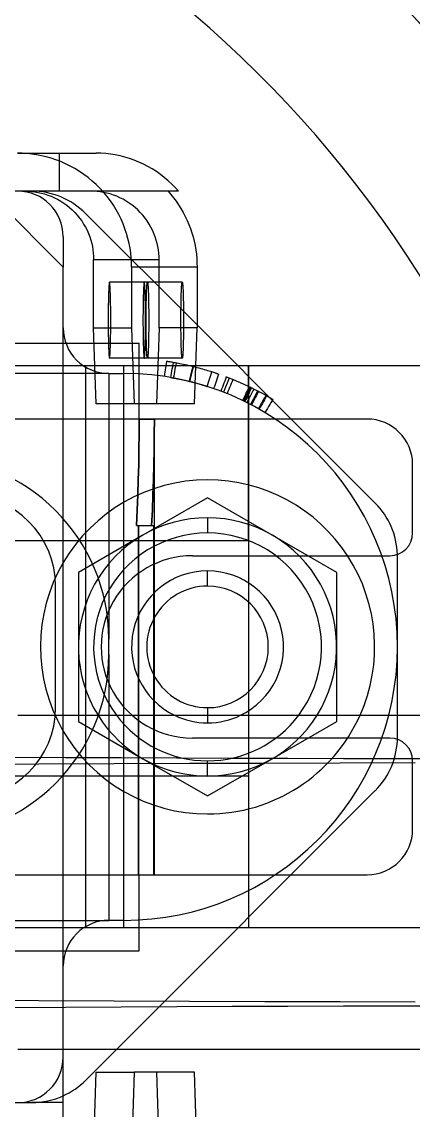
# Model space of a CAD drawing. Extents: x -100 to 100, y -116 to 85.
# Drawn here: x 37.3 to 63, y -30.5 to 41.2 of the extents above; entities that cross this region are included whole.
import ezdxf

# ---------------------------------------------------------------- set-up
doc = ezdxf.new("R2010")
doc.units = 0
doc.layers.add('HIDDEN', color=7, linetype='CONTINUOUS')
doc.layers.add('THICK', color=7, linetype='CONTINUOUS')

msp = doc.modelspace()

# ---------------------------------------------------------------- linework, layer by layer
at = {"layer": 'HIDDEN'}
for p, q in [((39.75, 30), (39.75, 32.5)), ((41.807, 30), (37.497, 30)), ((37.929, 30), (37.929, 30)), ((46.899, 30), (41.807, 30)), ((42.015, 29.995), (41.807, 30)), ((42.225, 29.981), (42.015, 29.995)), ((42.439, 29.956), (42.225, 29.981)), ((42.654, 29.92), (42.439, 29.956)), ((42.87, 29.873), (42.654, 29.92)), ((43.087, 29.814), (42.87, 29.873)), ((43.303, 29.744), (43.087, 29.814)), ((43.518, 29.662), (43.303, 29.744)), ((43.731, 29.569), (43.518, 29.662)), ((43.94, 29.463), (43.731, 29.569)), ((44.146, 29.346), (43.94, 29.463)), ((44.346, 29.217), (44.146, 29.346)), ((44.539, 29.077), (44.346, 29.217)), ((44.726, 28.926), (44.539, 29.077)), ((44.905, 28.766), (44.726, 28.926)), ((45.075, 28.596), (44.905, 28.766)), ((41.464, 28.536), (41.464, 28.536)), ((48.81, 21.19), (41.464, 28.536)), ((45.236, 28.417), (45.075, 28.596)), ((45.386, 28.23), (45.236, 28.417)), ((45.526, 28.037), (45.386, 28.23)), ((45.655, 27.837), (45.526, 28.037)), ((45.773, 27.632), (45.655, 27.837)), ((45.878, 27.423), (45.773, 27.632)), ((45.972, 27.21), (45.878, 27.423)), ((40, 27), (40, 27)), ((40, 27), (40, 25)), ((46.054, 26.995), (45.972, 27.21)), ((46.124, 26.779), (46.054, 26.995)), ((46.183, 26.562), (46.124, 26.779)), ((46.23, 26.346), (46.183, 26.562)), ((46.266, 26.131), (46.23, 26.346)), ((46.291, 25.918), (46.266, 26.131)), ((46.305, 25.707), (46.291, 25.918)), ((42, 25.5), (46.31, 25.5)), ((46.31, 25.5), (46.305, 25.707)), ((46.31, 21), (46.31, 25.5)), ((40, 25), (40, 25)), ((43.001, 23.648), (42.997, 23.568)), ((43.005, 23.719), (43.001, 23.648)), ((43.009, 23.78), (43.005, 23.719)), ((43.014, 23.833), (43.009, 23.78)), ((43.018, 23.877), (43.014, 23.833)), ((43.022, 23.913), (43.018, 23.877)), ((43.026, 23.942), (43.022, 23.913)), ((43.03, 23.964), (43.026, 23.942)), ((43.033, 23.981), (43.03, 23.964)), ((43.037, 23.992), (43.033, 23.981)), ((43.04, 23.998), (43.037, 23.992)), ((43.044, 24), (43.04, 23.998)), ((45.544, 24), (43.044, 24)), ((43.047, 23.998), (43.044, 24)), ((43.051, 23.992), (43.047, 23.998)), ((43.054, 23.981), (43.051, 23.992)), ((43.058, 23.964), (43.054, 23.981)), ((43.062, 23.942), (43.058, 23.964)), ((43.066, 23.913), (43.062, 23.942)), ((43.07, 23.877), (43.066, 23.913)), ((43.074, 23.833), (43.07, 23.877)), ((43.078, 23.78), (43.074, 23.833)), ((43.083, 23.719), (43.078, 23.78)), ((43.087, 23.648), (43.083, 23.719)), ((43.091, 23.568), (43.087, 23.648)), ((45.29, 23.648), (45.286, 23.568)), ((45.295, 23.719), (45.29, 23.648)), ((45.299, 23.78), (45.295, 23.719)), ((45.303, 23.833), (45.299, 23.78)), ((45.307, 23.877), (45.303, 23.833)), ((45.311, 23.913), (45.307, 23.877)), ((45.315, 23.942), (45.311, 23.913)), ((45.319, 23.964), (45.315, 23.942)), ((45.323, 23.981), (45.319, 23.964)), ((45.327, 23.992), (45.323, 23.981)), ((45.33, 23.998), (45.327, 23.992)), ((45.334, 24), (45.33, 23.998)), ((47.834, 24), (45.334, 24)), ((45.337, 23.998), (45.334, 24)), ((45.34, 23.992), (45.337, 23.998)), ((45.344, 23.981), (45.34, 23.992)), ((45.348, 23.964), (45.344, 23.981)), ((45.352, 23.942), (45.348, 23.964)), ((45.356, 23.913), (45.352, 23.942)), ((45.36, 23.877), (45.356, 23.913)), ((45.364, 23.833), (45.36, 23.877)), ((45.368, 23.78), (45.364, 23.833)), ((45.372, 23.719), (45.368, 23.78)), ((45.377, 23.648), (45.372, 23.719)), ((45.381, 23.568), (45.377, 23.648)), ((42.976, 23), (42.973, 22.854)), ((42.98, 23.136), (42.976, 23)), ((42.984, 23.26), (42.98, 23.136)), ((42.988, 23.374), (42.984, 23.26)), ((42.992, 23.476), (42.988, 23.374)), ((42.997, 23.568), (42.992, 23.476)), ((43.095, 23.476), (43.091, 23.568)), ((43.1, 23.374), (43.095, 23.476)), ((43.104, 23.26), (43.1, 23.374)), ((43.107, 23.136), (43.104, 23.26)), ((43.111, 23), (43.107, 23.136)), ((43.115, 22.854), (43.111, 23)), ((45.266, 23), (45.263, 22.854)), ((45.27, 23.136), (45.266, 23)), ((45.274, 23.26), (45.27, 23.136)), ((45.278, 23.374), (45.274, 23.26)), ((45.282, 23.476), (45.278, 23.374)), ((45.286, 23.568), (45.282, 23.476)), ((45.385, 23.476), (45.381, 23.568)), ((45.389, 23.374), (45.385, 23.476)), ((45.393, 23.26), (45.389, 23.374)), ((45.397, 23.136), (45.393, 23.26)), ((45.401, 23), (45.397, 23.136)), ((45.404, 22.854), (45.401, 23)), ((42.965, 22.356), (42.963, 22.174)), ((42.967, 22.53), (42.965, 22.356)), ((42.97, 22.697), (42.967, 22.53)), ((42.973, 22.854), (42.97, 22.697)), ((43.118, 22.697), (43.115, 22.854)), ((43.121, 22.53), (43.118, 22.697)), ((43.123, 22.356), (43.121, 22.53)), ((43.125, 22.174), (43.123, 22.356)), ((45.254, 22.356), (45.252, 22.174)), ((45.257, 22.53), (45.254, 22.356)), ((45.26, 22.697), (45.257, 22.53)), ((45.263, 22.854), (45.26, 22.697)), ((45.407, 22.697), (45.404, 22.854)), ((45.41, 22.53), (45.407, 22.697)), ((45.413, 22.356), (45.41, 22.53)), ((45.415, 22.174), (45.413, 22.356)), ((42.961, 21.986), (42.96, 21.793)), ((42.96, 21.793), (42.96, 21.598)), ((42.96, 21.598), (42.96, 21.402)), ((42.963, 22.174), (42.961, 21.986)), ((43.126, 21.986), (43.125, 22.174)), ((43.127, 21.793), (43.126, 21.986)), ((43.128, 21.598), (43.127, 21.793)), ((43.128, 21.402), (43.128, 21.598)), ((45.25, 21.793), (45.249, 21.598)), ((45.249, 21.598), (45.249, 21.402)), ((45.251, 21.986), (45.25, 21.793)), ((45.252, 22.174), (45.251, 21.986)), ((45.416, 21.986), (45.415, 22.174)), ((45.417, 21.793), (45.416, 21.986)), ((45.418, 21.598), (45.417, 21.793)), ((45.418, 21.402), (45.418, 21.598)), ((40, 21), (40, 21)), ((42.96, 21.402), (42.96, 21.207)), ((42.96, 21.207), (42.961, 21.014)), ((42.961, 21.014), (42.963, 20.826)), ((42.963, 20.826), (42.965, 20.644)), ((43.123, 20.644), (43.125, 20.826)), ((43.125, 20.826), (43.126, 21.014)), ((43.126, 21.014), (43.127, 21.207)), ((43.127, 21.207), (43.128, 21.402)), ((45.249, 21.402), (45.25, 21.207)), ((45.25, 21.207), (45.251, 21.014)), ((45.251, 21.014), (45.252, 20.826)), ((45.252, 20.826), (45.254, 20.644)), ((45.413, 20.644), (45.415, 20.826)), ((45.415, 20.826), (45.416, 21.014)), ((45.416, 21.014), (45.417, 21.207)), ((45.417, 21.207), (45.418, 21.402)), ((46.31, 21), (46.142, 16)), ((48.81, 21), (46.31, 21)), ((42.965, 20.644), (42.967, 20.47)), ((42.967, 20.47), (42.97, 20.303)), ((42.97, 20.303), (42.973, 20.146)), ((42.973, 20.146), (42.976, 20)), ((43.111, 20), (43.115, 20.146)), ((43.115, 20.146), (43.118, 20.303)), ((43.118, 20.303), (43.121, 20.47)), ((43.121, 20.47), (43.123, 20.644)), ((45.254, 20.644), (45.257, 20.47)), ((45.257, 20.47), (45.26, 20.303)), ((45.26, 20.303), (45.263, 20.146)), ((45.263, 20.146), (45.266, 20)), ((45.401, 20), (45.404, 20.146)), ((45.404, 20.146), (45.407, 20.303)), ((45.407, 20.303), (45.41, 20.47)), ((45.41, 20.47), (45.413, 20.644)), ((-45, 20), (45, 20)), ((42.976, 20), (42.98, 19.864)), ((42.98, 19.864), (42.984, 19.74)), ((42.984, 19.74), (42.988, 19.626)), ((42.988, 19.626), (42.992, 19.524)), ((42.992, 19.524), (42.997, 19.432)), ((42.997, 19.432), (43.001, 19.352)), ((43.001, 19.352), (43.005, 19.281)), ((43.083, 19.281), (43.087, 19.352)), ((43.087, 19.352), (43.091, 19.432)), ((43.091, 19.432), (43.095, 19.524)), ((43.095, 19.524), (43.1, 19.626)), ((43.1, 19.626), (43.104, 19.74)), ((43.104, 19.74), (43.107, 19.864)), ((43.107, 19.864), (43.111, 20)), ((45, 15), (45, 20)), ((45.266, 20), (45.27, 19.864)), ((45.27, 19.864), (45.274, 19.74)), ((45.274, 19.74), (45.278, 19.626)), ((45.278, 19.626), (45.282, 19.524)), ((45.282, 19.524), (45.286, 19.432)), ((45.286, 19.432), (45.29, 19.352)), ((45.29, 19.352), (45.295, 19.281)), ((45.372, 19.281), (45.377, 19.352)), ((45.377, 19.352), (45.381, 19.432)), ((45.381, 19.432), (45.385, 19.524)), ((45.385, 19.524), (45.389, 19.626)), ((45.389, 19.626), (45.393, 19.74)), ((45.393, 19.74), (45.397, 19.864)), ((45.397, 19.864), (45.401, 20)), ((43.005, 19.281), (43.009, 19.22)), ((43.009, 19.22), (43.014, 19.167)), ((43.014, 19.167), (43.018, 19.123)), ((43.018, 19.123), (43.022, 19.087)), ((43.022, 19.087), (43.026, 19.058)), ((43.026, 19.058), (43.03, 19.036)), ((43.03, 19.036), (43.033, 19.019)), ((43.033, 19.019), (43.037, 19.008)), ((43.037, 19.008), (43.04, 19.002)), ((43.04, 19.002), (43.044, 19)), ((43.044, 19), (43.047, 19.002)), ((45.544, 19), (43.044, 19)), ((43.047, 19.002), (43.051, 19.008)), ((43.051, 19.008), (43.054, 19.019)), ((43.054, 19.019), (43.058, 19.036)), ((43.058, 19.036), (43.062, 19.058)), ((43.062, 19.058), (43.066, 19.087)), ((43.066, 19.087), (43.07, 19.123)), ((43.07, 19.123), (43.074, 19.167)), ((43.074, 19.167), (43.078, 19.22)), ((43.078, 19.22), (43.083, 19.281)), ((45.295, 19.281), (45.299, 19.22)), ((45.299, 19.22), (45.303, 19.167)), ((45.303, 19.167), (45.307, 19.123)), ((45.307, 19.123), (45.311, 19.087)), ((45.311, 19.087), (45.315, 19.058)), ((45.315, 19.058), (45.319, 19.036)), ((45.319, 19.036), (45.323, 19.019)), ((45.323, 19.019), (45.327, 19.008)), ((45.327, 19.008), (45.33, 19.002)), ((45.33, 19.002), (45.334, 19)), ((45.334, 19), (45.337, 19.002)), ((47.834, 19), (45.334, 19)), ((45.337, 19.002), (45.34, 19.008)), ((45.34, 19.008), (45.344, 19.019)), ((45.344, 19.019), (45.348, 19.036)), ((45.348, 19.036), (45.352, 19.058)), ((45.352, 19.058), (45.356, 19.087)), ((45.356, 19.087), (45.36, 19.123)), ((45.36, 19.123), (45.364, 19.167)), ((45.364, 19.167), (45.368, 19.22)), ((45.368, 19.22), (45.372, 19.281)), ((46.771, 18.652), (46.75, 18.511)), ((46.792, 18.794), (46.771, 18.652)), ((46.795, 18.793), (46.792, 18.794)), ((46.798, 18.793), (46.795, 18.793)), ((46.803, 18.792), (46.798, 18.793)), ((46.813, 18.791), (46.803, 18.792)), ((46.825, 18.789), (46.813, 18.791)), ((46.842, 18.786), (46.825, 18.789)), ((46.862, 18.783), (46.842, 18.786)), ((46.888, 18.779), (46.862, 18.783)), ((46.918, 18.775), (46.888, 18.779)), ((46.952, 18.769), (46.918, 18.775)), ((46.995, 18.763), (46.952, 18.769)), ((47.041, 18.755), (46.995, 18.763)), ((47.096, 18.746), (47.041, 18.755)), ((47.16, 18.735), (47.096, 18.746)), ((47.232, 18.723), (47.16, 18.735)), ((47.23, 18.578), (47.254, 18.719)), ((47.31, 18.709), (47.232, 18.723)), ((47.394, 18.694), (47.31, 18.709)), ((47.484, 18.678), (47.394, 18.694)), ((47.423, 18.544), (47.449, 18.684)), ((47.581, 18.66), (47.484, 18.678)), ((47.683, 18.64), (47.581, 18.66)), ((47.794, 18.617), (47.683, 18.64)), ((43, 18), (13, 18)), ((44, 18.5), (17.417, 18.5)), ((41.493, -18.5), (41.493, 18.5)), ((41.493, -18.5), (41.493, 18.5)), ((43, 18), (43, 0.5)), ((43, 18), (44, 18)), ((43, 18), (43, 18)), ((44, -18.5), (44, 18.5)), ((51.5, 18.5), (44, 18.5)), ((44, -18.5), (44, 18.5)), ((44, 18), (44, 18)), ((46.666, 17.946), (46.645, 17.805)), ((46.687, 18.087), (46.666, 17.946)), ((46.708, 18.228), (46.687, 18.087)), ((46.729, 18.37), (46.708, 18.228)), ((46.75, 18.511), (46.729, 18.37)), ((47.107, 17.875), (47.132, 18.016)), ((47.132, 18.016), (47.156, 18.156)), ((47.156, 18.156), (47.181, 18.297)), ((47.181, 18.297), (47.205, 18.438)), ((47.205, 18.438), (47.23, 18.578)), ((47.293, 17.842), (47.319, 17.982)), ((47.319, 17.982), (47.345, 18.122)), ((47.345, 18.122), (47.371, 18.263)), ((47.371, 18.263), (47.397, 18.403)), ((47.397, 18.403), (47.423, 18.544)), ((47.912, 18.593), (47.794, 18.617)), ((48.035, 18.567), (47.912, 18.593)), ((48.164, 18.538), (48.035, 18.567)), ((48.293, 18.509), (48.164, 18.538)), ((48.425, 18.478), (48.293, 18.509)), ((48.405, 17.894), (48.439, 18.033)), ((48.405, 17.894), (48.439, 18.033)), ((48.454, 18.029), (48.42, 17.891)), ((48.454, 18.029), (48.42, 17.891)), ((48.557, 18.445), (48.425, 18.478)), ((48.439, 18.033), (48.473, 18.172)), ((48.439, 18.033), (48.473, 18.172)), ((48.488, 18.168), (48.454, 18.029)), ((48.488, 18.168), (48.454, 18.029)), ((48.473, 18.172), (48.508, 18.31)), ((48.473, 18.172), (48.508, 18.31)), ((48.523, 18.307), (48.488, 18.168)), ((48.523, 18.307), (48.488, 18.168)), ((48.508, 18.31), (48.542, 18.449)), ((48.508, 18.31), (48.542, 18.449)), ((48.557, 18.445), (48.523, 18.307)), ((48.557, 18.445), (48.523, 18.307)), ((48.687, 18.413), (48.557, 18.445)), ((48.818, 18.379), (48.687, 18.413)), ((48.946, 18.345), (48.818, 18.379)), ((49.073, 18.31), (48.946, 18.345)), ((49.191, 18.277), (49.073, 18.31)), ((49.304, 18.245), (49.191, 18.277)), ((49.413, 18.213), (49.304, 18.245)), ((49.516, 18.182), (49.413, 18.213)), ((49.609, 18.153), (49.516, 18.182)), ((49.697, 18.126), (49.609, 18.153)), ((49.775, 18.101), (49.697, 18.126)), ((49.697, 17.826), (49.74, 17.962)), ((49.74, 17.962), (49.784, 18.098)), ((49.848, 18.078), (49.775, 18.101)), ((49.913, 18.057), (49.848, 18.078)), ((49.967, 18.039), (49.913, 18.057)), ((50.017, 18.022), (49.967, 18.039)), ((50.059, 18.008), (50.017, 18.022)), ((50.096, 17.995), (50.059, 18.008)), ((50.127, 17.985), (50.096, 17.995)), ((50.151, 17.977), (50.127, 17.985)), ((50.171, 17.97), (50.151, 17.977)), ((50.187, 17.964), (50.171, 17.97)), ((50.228, 17.95), (50.181, 17.815)), ((50.201, 17.96), (50.187, 17.964)), ((50.211, 17.956), (50.201, 17.96)), ((50.219, 17.953), (50.211, 17.956)), ((50.224, 17.952), (50.219, 17.953)), ((50.226, 17.951), (50.224, 17.952)), ((50.228, 17.95), (50.226, 17.951)), ((52.194, 18.5), (52.194, -18.5)), ((52.194, 7), (52.194, 18.5)), ((47.083, 17.734), (47.107, 17.875)), ((47.083, 17.734), (47.085, 17.734)), ((47.085, 17.734), (47.089, 17.733)), ((47.089, 17.733), (47.093, 17.732)), ((47.093, 17.732), (47.102, 17.731)), ((47.102, 17.731), (47.116, 17.728)), ((47.116, 17.728), (47.13, 17.726)), ((47.13, 17.726), (47.149, 17.722)), ((47.149, 17.722), (47.174, 17.718)), ((47.174, 17.718), (47.203, 17.713)), ((47.203, 17.713), (47.239, 17.706)), ((47.239, 17.706), (47.278, 17.699)), ((47.267, 17.701), (47.293, 17.842)), ((47.278, 17.699), (47.324, 17.69)), ((47.324, 17.69), (47.379, 17.68)), ((47.379, 17.68), (47.437, 17.669)), ((47.437, 17.669), (47.503, 17.656)), ((47.503, 17.656), (47.582, 17.64)), ((47.582, 17.64), (47.668, 17.622)), ((47.668, 17.622), (47.76, 17.603)), ((47.76, 17.603), (47.863, 17.581)), ((47.863, 17.581), (47.966, 17.558)), ((47.966, 17.558), (48.076, 17.532)), ((48.076, 17.532), (48.177, 17.509)), ((48.177, 17.509), (48.303, 17.478)), ((48.303, 17.478), (48.337, 17.617)), ((48.303, 17.478), (48.337, 17.617)), ((48.303, 17.478), (48.413, 17.451)), ((48.351, 17.613), (48.317, 17.475)), ((48.351, 17.613), (48.317, 17.475)), ((48.337, 17.617), (48.371, 17.756)), ((48.337, 17.617), (48.371, 17.756)), ((48.386, 17.752), (48.351, 17.613)), ((48.386, 17.752), (48.351, 17.613)), ((48.371, 17.756), (48.405, 17.894)), ((48.371, 17.756), (48.405, 17.894)), ((48.42, 17.891), (48.386, 17.752)), ((48.42, 17.891), (48.386, 17.752)), ((48.413, 17.451), (48.496, 17.429)), ((48.496, 17.429), (48.591, 17.405)), ((48.591, 17.405), (48.679, 17.381)), ((48.679, 17.381), (48.764, 17.358)), ((48.764, 17.358), (48.849, 17.335)), ((48.849, 17.335), (48.93, 17.312)), ((48.93, 17.312), (49.002, 17.291)), ((49.002, 17.291), (49.069, 17.271)), ((49.069, 17.271), (49.132, 17.253)), ((49.132, 17.253), (49.185, 17.237)), ((49.185, 17.237), (49.234, 17.222)), ((49.234, 17.222), (49.278, 17.209)), ((49.278, 17.209), (49.317, 17.197)), ((49.317, 17.197), (49.349, 17.187)), ((49.479, 17.146), (49.523, 17.282)), ((49.523, 17.282), (49.566, 17.418)), ((49.566, 17.418), (49.61, 17.554)), ((49.61, 17.554), (49.653, 17.69)), ((49.653, 17.69), (49.697, 17.826)), ((49.993, 17.276), (49.947, 17.141)), ((50.04, 17.411), (49.993, 17.276)), ((50.087, 17.546), (50.04, 17.411)), ((50.134, 17.68), (50.087, 17.546)), ((50.181, 17.815), (50.134, 17.68)), ((50.528, 17.234), (50.477, 17.1)), ((50.578, 17.367), (50.528, 17.234)), ((50.917, 17.696), (50.553, 16.765)), ((50.629, 17.501), (50.578, 17.367)), ((50.68, 17.634), (50.629, 17.501)), ((50.73, 17.768), (50.68, 17.634)), ((50.734, 17.767), (50.73, 17.768)), ((50.74, 17.764), (50.734, 17.767)), ((50.754, 17.759), (50.74, 17.764)), ((50.774, 17.751), (50.754, 17.759)), ((50.8, 17.741), (50.774, 17.751)), ((50.831, 17.729), (50.8, 17.741)), ((50.871, 17.714), (50.831, 17.729)), ((50.917, 17.696), (50.871, 17.714)), ((50.917, 17.696), (50.917, 17.696)), ((51.004, 17.2), (50.95, 17.068)), ((51.058, 17.332), (51.004, 17.2)), ((51.112, 17.465), (51.058, 17.332)), ((51.166, 17.597), (51.112, 17.465)), ((49.349, 17.187), (49.375, 17.179)), ((49.375, 17.179), (49.399, 17.171)), ((49.399, 17.171), (49.418, 17.165)), ((49.418, 17.165), (49.432, 17.161)), ((49.432, 17.161), (49.444, 17.157)), ((49.444, 17.157), (49.454, 17.154)), ((49.454, 17.154), (49.462, 17.151)), ((49.462, 17.151), (49.469, 17.149)), ((49.469, 17.149), (49.474, 17.147)), ((49.474, 17.147), (49.477, 17.146)), ((49.477, 17.146), (49.479, 17.146)), ((49.479, 17.146), (49.479, 17.146)), ((49.947, 17.141), (49.9, 17.006)), ((50.427, 16.967), (50.376, 16.833)), ((50.477, 17.1), (50.427, 16.967)), ((50.553, 16.765), (50.553, 16.765)), ((50.842, 16.803), (50.788, 16.671)), ((50.896, 16.935), (50.842, 16.803)), ((50.95, 17.068), (50.896, 16.935)), ((51.99, 16.607), (51.928, 16.478)), ((52.052, 16.735), (51.99, 16.607)), ((52.064, 16.571), (52.001, 16.442)), ((52.114, 16.864), (52.052, 16.735)), ((52.121, 16.543), (52.058, 16.415)), ((52.126, 16.699), (52.064, 16.571)), ((52.145, 16.531), (52.081, 16.403)), ((52.176, 16.993), (52.114, 16.864)), ((52.184, 16.671), (52.121, 16.543)), ((52.189, 16.828), (52.126, 16.699)), ((52.208, 16.659), (52.145, 16.531)), ((52.237, 17.121), (52.176, 16.993)), ((52.247, 16.799), (52.184, 16.671)), ((52.251, 16.956), (52.189, 16.828)), ((52.271, 16.787), (52.208, 16.659)), ((52.31, 16.927), (52.247, 16.799)), ((52.314, 17.085), (52.251, 16.956)), ((52.334, 16.916), (52.271, 16.787)), ((52.344, 16.592), (52.28, 16.464)), ((52.373, 17.056), (52.31, 16.927)), ((52.397, 17.044), (52.334, 16.916)), ((52.408, 16.719), (52.344, 16.592)), ((52.472, 16.847), (52.408, 16.719)), ((52.536, 16.974), (52.472, 16.847)), ((52.654, 16.593), (52.588, 16.466)), ((52.72, 16.72), (52.654, 16.593)), ((52.728, 16.554), (52.661, 16.428)), ((52.786, 16.846), (52.72, 16.72)), ((52.795, 16.681), (52.728, 16.554)), ((52.861, 16.807), (52.795, 16.681)), ((52.929, 16.771), (52.861, 16.807)), ((52.996, 16.735), (52.929, 16.771)), ((53.063, 16.699), (52.996, 16.735)), ((53.13, 16.662), (53.063, 16.699)), ((53.197, 16.626), (53.13, 16.662)), ((53.264, 16.588), (53.197, 16.626)), ((53.331, 16.551), (53.261, 16.427)), ((53.331, 16.551), (53.264, 16.588)), ((53.389, 16.518), (53.318, 16.394)), ((53.343, 16.544), (53.331, 16.551)), ((53.351, 16.539), (53.343, 16.544)), ((53.36, 16.534), (53.351, 16.539)), ((53.369, 16.529), (53.36, 16.534)), ((53.379, 16.524), (53.369, 16.529)), ((53.389, 16.518), (53.379, 16.524)), ((51.866, 16.349), (51.804, 16.22)), ((51.928, 16.478), (51.866, 16.349)), ((51.939, 16.314), (51.876, 16.185)), ((51.995, 16.286), (51.932, 16.158)), ((52.001, 16.442), (51.939, 16.314)), ((52.018, 16.275), (51.955, 16.147)), ((52.058, 16.415), (51.995, 16.286)), ((52.081, 16.403), (52.018, 16.275)), ((52.151, 16.209), (52.087, 16.081)), ((52.215, 16.336), (52.151, 16.209)), ((52.28, 16.464), (52.215, 16.336)), ((52.39, 16.086), (52.324, 15.96)), ((52.456, 16.213), (52.39, 16.086)), ((52.462, 16.049), (52.395, 15.922)), ((52.522, 16.34), (52.456, 16.213)), ((52.528, 16.175), (52.462, 16.049)), ((52.588, 16.466), (52.522, 16.34)), ((52.595, 16.302), (52.528, 16.175)), ((52.661, 16.428), (52.595, 16.302)), ((52.91, 15.804), (52.84, 15.68)), ((52.965, 15.773), (52.895, 15.649)), ((52.98, 15.929), (52.91, 15.804)), ((53.036, 15.897), (52.965, 15.773)), ((53.05, 16.053), (52.98, 15.929)), ((53.107, 16.021), (53.036, 15.897)), ((53.12, 16.178), (53.05, 16.053)), ((53.177, 16.146), (53.107, 16.021)), ((53.19, 16.302), (53.12, 16.178)), ((53.248, 16.27), (53.177, 16.146)), ((53.261, 16.427), (53.19, 16.302)), ((53.318, 16.394), (53.248, 16.27)), ((53.521, 15.83), (53.44, 15.695)), ((53.602, 15.965), (53.521, 15.83)), ((53.683, 16.1), (53.602, 15.965)), ((53.765, 16.235), (53.683, 16.1)), ((53.359, 15.56), (53.277, 15.425)), ((53.44, 15.695), (53.359, 15.56)), ((40, 15), (-40, 15)), ((45, 15), (44.996, 14)), ((44.996, 14), (45, 15)), ((45, 15), (45.143, 15)), ((45.143, 15), (45.286, 15)), ((45.286, 15), (45.429, 15)), ((45.429, 15), (45.571, 15)), ((45.571, 15), (45.714, 15)), ((45.714, 15), (45.857, 15)), ((45.857, 15), (46, 15)), ((45.996, 14), (46, 15)), ((46, 15), (45.996, 14)), ((46, -15), (46, 15)), ((60.536, 9.464), (55, 15)), ((60, 15), (60, 15)), ((44.996, 14), (44.985, 13)), ((44.985, 13), (44.996, 14)), ((45.985, 13), (45.996, 14)), ((45.996, 14), (45.985, 13)), ((44.985, 13), (44.967, 12)), ((44.967, 12), (44.985, 13)), ((45.967, 12), (45.985, 13)), ((45.985, 13), (45.967, 12)), ((44.967, 12), (44.942, 11)), ((44.942, 11), (44.967, 12)), ((45.941, 11), (45.967, 12)), ((45.967, 12), (45.941, 11)), ((63, 12), (63, 12)), ((44.942, 11), (44.909, 10)), ((44.909, 10), (44.942, 11)), ((45.907, 10), (45.941, 11)), ((45.941, 11), (45.907, 10)), ((49.5, 11), (49.5, 11)), ((44.909, 10), (44.869, 9)), ((44.869, 9), (44.909, 10)), ((45.867, 9), (45.907, 10)), ((45.907, 10), (45.867, 9)), ((49.5, 9.815), (49.5, 9.815)), ((60.536, 9.464), (60.536, 9.464)), ((44.869, 9), (44.822, 8)), ((44.822, 8), (44.869, 9)), ((45.818, 8), (45.867, 9)), ((45.867, 9), (45.818, 8)), ((44.822, 8), (44.965, 8)), ((44.956, 8), (44.956, -15)), ((44.956, -15), (44.956, 8)), ((44.965, 8), (45.107, 8)), ((45.107, 8), (45.249, 8)), ((45.249, 8), (45.392, 8)), ((45.392, 8), (45.534, 8)), ((45.534, 8), (45.676, 8)), ((45.676, 8), (45.818, 8)), ((45.818, 8), (45.955, 8)), ((45.955, -15), (45.955, 8)), ((45.955, 8), (45.955, -15)), ((49.5, 8.5), (49.5, 8.5)), ((63, 7.5), (63, 7.5)), ((36.194, 7), (52.194, 7)), ((48.5, 6), (58.72, 6)), ((48.5, 6), (48.5, 6)), ((61.5, 6), (61.5, 6)), ((62, 5.929), (62, 5.929)), ((41, 4.907), (41, 4.907)), ((49.5, 5), (49.5, 5)), ((49.5, 5), (49.5, 5)), ((58, 4.907), (58, 4.907)), ((39.5, 4), (39.5, 4)), ((39.5, -4), (39.5, 4)), ((43, -0.5), (43, 0.5)), ((43, 0.5), (43, 0.5)), ((43, -0.5), (43, -18)), ((43, -0.5), (43, -0.5)), ((39.5, -4), (39.5, -4)), ((40, -26.5), (40, -4.5)), ((41, -4.5), (41, -4.907)), ((41, -4.907), (45.25, -7.361)), ((41, -4.907), (41, -4.907)), ((49.5, -4.5), (49.5, -5)), ((49.5, -5), (49.5, -5)), ((49.5, -5), (49.5, -5)), ((53.75, -7.361), (58, -4.907)), ((58, -4.907), (58, -4.5)), ((58, -4.907), (58, -4.907)), ((62, -5.929), (62, -4.5)), ((58.72, -6), (48.5, -6)), ((48.5, -6), (48.5, -6)), ((61.5, -6), (58.72, -6)), ((61.5, -6), (61.5, -6)), ((62, -5.929), (62, -5.929)), ((36.494, -7.249), (40.155, -7.272)), ((40.155, -7.272), (43.815, -7.29)), ((43.815, -7.29), (47.473, -7.306)), ((45.25, -7.361), (49.5, -9.815)), ((47.473, -7.306), (51.13, -7.32)), ((49.5, -9.815), (53.75, -7.361)), ((49.5, -8.5), (49.5, -7.5)), ((51.13, -7.32), (54.786, -7.332)), ((54.786, -7.332), (58.441, -7.343)), ((58.441, -7.343), (62.096, -7.352)), ((62.096, -7.352), (65.75, -7.36)), ((63, -7.5), (63, -7.5)), ((63, -12), (63, -7.5)), ((52.194, -8.5), (36.194, -8.5)), ((49.5, -8.5), (49.5, -8.5)), ((52.194, -8.5), (52.194, -18.5)), ((43.5, -26.5), (60.536, -9.464)), ((49.5, -9.815), (49.5, -9.815)), ((60.536, -9.464), (60.536, -9.464)), ((49.5, -11), (49.5, -11)), ((63, -12), (63, -12)), ((-60, -15), (60, -15)), ((45, -20), (45, -15)), ((60, -15), (60, -15)), ((13, -18), (43, -18)), ((44, -18.5), (17.417, -18.5)), ((44, -18), (43, -18)), ((43, -18), (43, -18)), ((44, -18), (44, -18)), ((63.799, -18.5), (44, -18.5)), ((-45, -20), (45, -20)), ((40, -21), (40, -21)), ((65.75, -23.64), (62.096, -23.648)), ((40.155, -23.728), (36.494, -23.751)), ((43.815, -23.71), (40.155, -23.728)), ((47.473, -23.694), (43.815, -23.71)), ((51.13, -23.68), (47.473, -23.694)), ((54.786, -23.668), (51.13, -23.68)), ((58.441, -23.657), (54.786, -23.668)), ((62.096, -23.648), (58.441, -23.657)), ((40, -27), (40, -27)), ((41.464, -28.536), (41.464, -28.536)), ((46.142, -28), (46.31, -33)), ((-37.929, -30), (37.929, -30)), ((37, -30), (37.929, -30)), ((37.929, -30), (37.929, -30)), ((40, -30), (37.929, -30)), ((37.929, -30), (37.929, -30)), ((40, -30), (40, -30))]:
    msp.add_line(p, q, dxfattribs=at)
for centre, radius, start, end in [((0, -15.5), 90, 270.00002, 89.99998), ((0, -15.5), 85, 5.40053, 82.56442), ((37, 27), 3, 0, 89.99998), ((37.929, 25), 5, 44.99999, 89.99998), ((43, 21), 3, 179.99998, 270.00002), ((44, 0), 18, 0, 89.99998), ((44, 0), 19, 62.20001, 68.64968), ((44, 0), 19, 59.62033, 60.38608), ((31, 0.5), 12, 0, 89.99998), ((33.5, 4), 6, 0, 89.99998), ((57, 5.929), 5, 1.78786, 44.99999), ((48.5, 0), 6, 89.99998, 270.00002), ((49.5, 0), 11, 149.72734, 270.00002), ((44, 0), 18, 270.00002, 0), ((31, -0.5), 12, 270.00002, 0), ((33.5, -4), 6, 270.00002, 0), ((49.5, 0), 8.5, 211.9657, 270.00002), ((49.5, 0), 7.5, 216.86987, 270.00002), ((49.5, 0), 5, 244.15808, 270.00002), ((49.5, 0), 5, 270.00002, 295.84196), ((49.5, 0), 8.5, 270.00002, 328.03428), ((49.5, 0), 7.5, 270.00002, 323.13011), ((49.5, 0), 11, 270.00002, 335.85224), ((57, -5.929), 5, 315.00001, 0), ((61.5, -7.5), 1.5, 0, 89.99998), ((60, -12), 3, 270.00002, 0), ((43, -21), 3, 89.99998, 180.00002), ((0, -15.5), 85, 277.43558, 354.59947), ((37, -27), 3, 270.00002, 0), ((37.929, -25), 5, 270.00002, 294.46979)]:
    msp.add_arc(centre, radius, start, end, dxfattribs=at)
at = {"layer": 'THICK'}
for p, q in [((37.301, 32.494), (36.996, 32.5)), ((36.996, 32.5), (42.167, 32.5)), ((37.611, 32.475), (37.301, 32.494)), ((37.925, 32.442), (37.611, 32.475)), ((38.242, 32.396), (37.925, 32.442)), ((38.561, 32.335), (38.242, 32.396)), ((38.881, 32.26), (38.561, 32.335)), ((39.201, 32.169), (38.881, 32.26)), ((42.48, 32.493), (42.167, 32.5)), ((42.796, 32.472), (42.48, 32.493)), ((43.112, 32.436), (42.796, 32.472)), ((43.429, 32.386), (43.112, 32.436)), ((43.745, 32.321), (43.429, 32.386)), ((44.059, 32.241), (43.745, 32.321)), ((39.52, 32.063), (39.201, 32.169)), ((39.837, 31.942), (39.52, 32.063)), ((40.151, 31.805), (39.837, 31.942)), ((40.462, 31.652), (40.151, 31.805)), ((40.767, 31.484), (40.462, 31.652)), ((44.37, 32.146), (44.059, 32.241)), ((44.678, 32.037), (44.37, 32.146)), ((44.981, 31.914), (44.678, 32.037)), ((45.279, 31.776), (44.981, 31.914)), ((45.57, 31.625), (45.279, 31.776)), ((45.854, 31.461), (45.57, 31.625)), ((41.065, 31.301), (40.767, 31.484)), ((41.357, 31.104), (41.065, 31.301)), ((41.639, 30.892), (41.357, 31.104)), ((41.912, 30.666), (41.639, 30.892)), ((46.13, 31.284), (45.854, 31.461)), ((46.397, 31.095), (46.13, 31.284)), ((46.655, 30.895), (46.397, 31.095)), ((46.902, 30.685), (46.655, 30.895)), ((42.175, 30.427), (41.912, 30.666)), ((42.426, 30.176), (42.175, 30.427)), ((42.665, 29.914), (42.426, 30.176)), ((47.139, 30.465), (46.902, 30.685)), ((47.364, 30.237), (47.139, 30.465)), ((47.578, 30), (47.364, 30.237)), ((40, 25), (35, 30)), ((37.497, 30), (35, 30)), ((37.497, 30), (37.705, 29.995)), ((37.705, 29.995), (37.915, 29.981)), ((37.915, 29.981), (38.129, 29.956)), ((38.129, 29.956), (38.344, 29.92)), ((38.344, 29.92), (38.56, 29.873)), ((38.56, 29.873), (38.777, 29.814)), ((38.777, 29.814), (38.993, 29.744)), ((38.993, 29.744), (39.208, 29.662)), ((39.208, 29.662), (39.421, 29.569)), ((39.421, 29.569), (39.63, 29.463)), ((39.63, 29.463), (39.836, 29.346)), ((42.891, 29.641), (42.665, 29.914)), ((43.103, 29.358), (42.891, 29.641)), ((47.578, 30), (46.899, 30)), ((46.899, 30), (47.084, 29.786)), ((47.084, 29.786), (47.261, 29.563)), ((47.261, 29.563), (47.431, 29.333)), ((39.836, 29.346), (40.036, 29.217)), ((40.036, 29.217), (40.229, 29.077)), ((40.229, 29.077), (40.416, 28.926)), ((40.416, 28.926), (40.595, 28.766)), ((40.595, 28.766), (40.765, 28.596)), ((43.301, 29.067), (43.103, 29.358)), ((43.484, 28.769), (43.301, 29.067)), ((43.652, 28.464), (43.484, 28.769)), ((47.431, 29.333), (47.592, 29.096)), ((47.592, 29.096), (47.745, 28.851)), ((47.745, 28.851), (47.889, 28.6)), ((40.765, 28.596), (40.926, 28.417)), ((40.926, 28.417), (41.076, 28.23)), ((41.076, 28.23), (41.216, 28.037)), ((41.216, 28.037), (41.345, 27.837)), ((43.804, 28.154), (43.652, 28.464)), ((43.941, 27.84), (43.804, 28.154)), ((47.889, 28.6), (48.024, 28.342)), ((48.024, 28.342), (48.148, 28.079)), ((48.148, 28.079), (48.263, 27.812)), ((41.345, 27.837), (41.463, 27.632)), ((41.463, 27.632), (41.568, 27.423)), ((41.568, 27.423), (41.662, 27.21)), ((44.063, 27.523), (43.941, 27.84)), ((44.169, 27.204), (44.063, 27.523)), ((48.263, 27.812), (48.367, 27.54)), ((48.367, 27.54), (48.46, 27.264)), ((48.46, 27.264), (48.542, 26.985)), ((41.662, 27.21), (41.744, 26.995)), ((41.744, 26.995), (41.814, 26.779)), ((41.814, 26.779), (41.873, 26.562)), ((41.873, 26.562), (41.92, 26.346)), ((44.259, 26.884), (44.169, 27.204)), ((44.335, 26.564), (44.259, 26.884)), ((44.396, 26.245), (44.335, 26.564)), ((48.542, 26.985), (48.614, 26.704)), ((48.614, 26.704), (48.674, 26.42)), ((41.92, 26.346), (41.956, 26.131)), ((41.956, 26.131), (41.981, 25.918)), ((41.981, 25.918), (41.995, 25.707)), ((44.442, 25.929), (44.396, 26.245)), ((44.475, 25.615), (44.442, 25.929)), ((48.674, 26.42), (48.723, 26.136)), ((48.723, 26.136), (48.762, 25.851)), ((48.762, 25.851), (48.789, 25.567)), ((41.995, 25.707), (42, 25.5)), ((42, 21), (42, 25.5)), ((44.494, 25.305), (44.475, 25.615)), ((44.5, 25), (44.494, 25.305)), ((48.789, 25.567), (48.805, 25.283)), ((48.805, 25.283), (48.81, 25)), ((40, -4.5), (40, 25)), ((44.5, 25), (44.5, 21)), ((48.81, 25), (44.5, 25)), ((48.81, 25), (48.81, 21)), ((45.497, 23.568), (45.501, 23.648)), ((45.501, 23.648), (45.505, 23.719)), ((45.505, 23.719), (45.509, 23.78)), ((45.509, 23.78), (45.514, 23.833)), ((45.514, 23.833), (45.518, 23.877)), ((45.518, 23.877), (45.522, 23.913)), ((45.522, 23.913), (45.526, 23.942)), ((45.526, 23.942), (45.53, 23.964)), ((45.53, 23.964), (45.533, 23.981)), ((45.533, 23.981), (45.537, 23.992)), ((45.537, 23.992), (45.54, 23.998)), ((45.54, 23.998), (45.544, 24)), ((45.544, 24), (45.547, 23.998)), ((45.547, 23.998), (45.551, 23.992)), ((45.551, 23.992), (45.554, 23.981)), ((45.554, 23.981), (45.558, 23.964)), ((45.558, 23.964), (45.562, 23.942)), ((45.562, 23.942), (45.566, 23.913)), ((45.566, 23.913), (45.57, 23.877)), ((45.57, 23.877), (45.574, 23.833)), ((45.574, 23.833), (45.578, 23.78)), ((45.578, 23.78), (45.583, 23.719)), ((45.583, 23.719), (45.587, 23.648)), ((45.587, 23.648), (45.591, 23.568)), ((47.786, 23.568), (47.79, 23.648)), ((47.79, 23.648), (47.795, 23.719)), ((47.795, 23.719), (47.799, 23.78)), ((47.799, 23.78), (47.803, 23.833)), ((47.803, 23.833), (47.807, 23.877)), ((47.807, 23.877), (47.811, 23.913)), ((47.811, 23.913), (47.815, 23.942)), ((47.815, 23.942), (47.819, 23.964)), ((47.819, 23.964), (47.823, 23.981)), ((47.823, 23.981), (47.827, 23.992)), ((47.827, 23.992), (47.83, 23.998)), ((47.83, 23.998), (47.834, 24)), ((47.834, 24), (47.837, 23.998)), ((47.837, 23.998), (47.84, 23.992)), ((47.84, 23.992), (47.844, 23.981)), ((47.844, 23.981), (47.848, 23.964)), ((47.848, 23.964), (47.852, 23.942)), ((47.852, 23.942), (47.856, 23.913)), ((47.856, 23.913), (47.86, 23.877)), ((47.86, 23.877), (47.864, 23.833)), ((47.864, 23.833), (47.868, 23.78)), ((47.868, 23.78), (47.872, 23.719)), ((47.872, 23.719), (47.877, 23.648)), ((47.877, 23.648), (47.881, 23.568)), ((45.473, 22.854), (45.476, 23)), ((45.476, 23), (45.48, 23.136)), ((45.48, 23.136), (45.484, 23.26)), ((45.484, 23.26), (45.488, 23.374)), ((45.488, 23.374), (45.492, 23.476)), ((45.492, 23.476), (45.497, 23.568)), ((45.591, 23.568), (45.595, 23.476)), ((45.595, 23.476), (45.6, 23.374)), ((45.6, 23.374), (45.604, 23.26)), ((45.604, 23.26), (45.607, 23.136)), ((45.607, 23.136), (45.611, 23)), ((45.611, 23), (45.615, 22.854)), ((47.763, 22.854), (47.766, 23)), ((47.766, 23), (47.77, 23.136)), ((47.77, 23.136), (47.774, 23.26)), ((47.774, 23.26), (47.778, 23.374)), ((47.778, 23.374), (47.782, 23.476)), ((47.782, 23.476), (47.786, 23.568)), ((47.881, 23.568), (47.885, 23.476)), ((47.885, 23.476), (47.889, 23.374)), ((47.889, 23.374), (47.893, 23.26)), ((47.893, 23.26), (47.897, 23.136)), ((47.897, 23.136), (47.901, 23)), ((47.901, 23), (47.904, 22.854)), ((45.463, 22.174), (45.465, 22.356)), ((45.465, 22.356), (45.467, 22.53)), ((45.467, 22.53), (45.47, 22.697)), ((45.47, 22.697), (45.473, 22.854)), ((45.615, 22.854), (45.618, 22.697)), ((45.618, 22.697), (45.621, 22.53)), ((45.621, 22.53), (45.623, 22.356)), ((45.623, 22.356), (45.625, 22.174)), ((47.752, 22.174), (47.754, 22.356)), ((47.754, 22.356), (47.757, 22.53)), ((47.757, 22.53), (47.76, 22.697)), ((47.76, 22.697), (47.763, 22.854)), ((47.904, 22.854), (47.907, 22.697)), ((47.907, 22.697), (47.91, 22.53)), ((47.91, 22.53), (47.913, 22.356)), ((47.913, 22.356), (47.915, 22.174)), ((45.46, 21.793), (45.461, 21.986)), ((45.46, 21.598), (45.46, 21.793)), ((45.46, 21.402), (45.46, 21.598)), ((45.461, 21.986), (45.463, 22.174)), ((45.625, 22.174), (45.626, 21.986)), ((45.626, 21.986), (45.627, 21.793)), ((45.627, 21.793), (45.628, 21.598)), ((45.628, 21.598), (45.628, 21.402)), ((47.749, 21.598), (47.75, 21.793)), ((47.749, 21.402), (47.749, 21.598)), ((47.75, 21.793), (47.751, 21.986)), ((47.751, 21.986), (47.752, 22.174)), ((47.915, 22.174), (47.916, 21.986)), ((47.916, 21.986), (47.917, 21.793)), ((47.917, 21.793), (47.918, 21.598)), ((47.918, 21.598), (47.918, 21.402)), ((42, 21), (44.5, 21)), ((42.168, 16), (42, 21)), ((44.5, 21), (44.668, 16)), ((45.46, 21.207), (45.46, 21.402)), ((45.461, 21.014), (45.46, 21.207)), ((45.463, 20.826), (45.461, 21.014)), ((45.465, 20.644), (45.463, 20.826)), ((45.625, 20.826), (45.623, 20.644)), ((45.626, 21.014), (45.625, 20.826)), ((45.627, 21.207), (45.626, 21.014)), ((45.628, 21.402), (45.627, 21.207)), ((47.75, 21.207), (47.749, 21.402)), ((47.751, 21.014), (47.75, 21.207)), ((47.752, 20.826), (47.751, 21.014)), ((47.754, 20.644), (47.752, 20.826)), ((47.915, 20.826), (47.913, 20.644)), ((47.916, 21.014), (47.915, 20.826)), ((47.917, 21.207), (47.916, 21.014)), ((47.918, 21.402), (47.917, 21.207)), ((48.642, 16), (48.81, 21)), ((55, 15), (48.81, 21.19)), ((45.467, 20.47), (45.465, 20.644)), ((45.47, 20.303), (45.467, 20.47)), ((45.473, 20.146), (45.47, 20.303)), ((45.476, 20), (45.473, 20.146)), ((45.615, 20.146), (45.611, 20)), ((45.618, 20.303), (45.615, 20.146)), ((45.621, 20.47), (45.618, 20.303)), ((45.623, 20.644), (45.621, 20.47)), ((47.757, 20.47), (47.754, 20.644)), ((47.76, 20.303), (47.757, 20.47)), ((47.763, 20.146), (47.76, 20.303)), ((47.766, 20), (47.763, 20.146)), ((47.904, 20.146), (47.901, 20)), ((47.907, 20.303), (47.904, 20.146)), ((47.91, 20.47), (47.907, 20.303)), ((47.913, 20.644), (47.91, 20.47)), ((45.48, 19.864), (45.476, 20)), ((45.484, 19.74), (45.48, 19.864)), ((45.488, 19.626), (45.484, 19.74)), ((45.492, 19.524), (45.488, 19.626)), ((45.497, 19.432), (45.492, 19.524)), ((45.501, 19.352), (45.497, 19.432)), ((45.505, 19.281), (45.501, 19.352)), ((45.587, 19.352), (45.583, 19.281)), ((45.591, 19.432), (45.587, 19.352)), ((45.595, 19.524), (45.591, 19.432)), ((45.6, 19.626), (45.595, 19.524)), ((45.604, 19.74), (45.6, 19.626)), ((45.607, 19.864), (45.604, 19.74)), ((45.611, 20), (45.607, 19.864)), ((47.77, 19.864), (47.766, 20)), ((47.774, 19.74), (47.77, 19.864)), ((47.778, 19.626), (47.774, 19.74)), ((47.782, 19.524), (47.778, 19.626)), ((47.786, 19.432), (47.782, 19.524)), ((47.79, 19.352), (47.786, 19.432)), ((47.795, 19.281), (47.79, 19.352)), ((47.877, 19.352), (47.872, 19.281)), ((47.881, 19.432), (47.877, 19.352)), ((47.885, 19.524), (47.881, 19.432)), ((47.889, 19.626), (47.885, 19.524)), ((47.893, 19.74), (47.889, 19.626)), ((47.897, 19.864), (47.893, 19.74)), ((47.901, 20), (47.897, 19.864)), ((45.509, 19.22), (45.505, 19.281)), ((45.514, 19.167), (45.509, 19.22)), ((45.518, 19.123), (45.514, 19.167)), ((45.522, 19.087), (45.518, 19.123)), ((45.526, 19.058), (45.522, 19.087)), ((45.53, 19.036), (45.526, 19.058)), ((45.533, 19.019), (45.53, 19.036)), ((45.537, 19.008), (45.533, 19.019)), ((45.54, 19.002), (45.537, 19.008)), ((45.544, 19), (45.54, 19.002)), ((45.547, 19.002), (45.544, 19)), ((45.551, 19.008), (45.547, 19.002)), ((45.554, 19.019), (45.551, 19.008)), ((45.558, 19.036), (45.554, 19.019)), ((45.562, 19.058), (45.558, 19.036)), ((45.566, 19.087), (45.562, 19.058)), ((45.57, 19.123), (45.566, 19.087)), ((45.574, 19.167), (45.57, 19.123)), ((45.578, 19.22), (45.574, 19.167)), ((45.583, 19.281), (45.578, 19.22)), ((47.799, 19.22), (47.795, 19.281)), ((47.803, 19.167), (47.799, 19.22)), ((47.807, 19.123), (47.803, 19.167)), ((47.811, 19.087), (47.807, 19.123)), ((47.815, 19.058), (47.811, 19.087)), ((47.819, 19.036), (47.815, 19.058)), ((47.823, 19.019), (47.819, 19.036)), ((47.827, 19.008), (47.823, 19.019)), ((47.83, 19.002), (47.827, 19.008)), ((47.834, 19), (47.83, 19.002)), ((47.837, 19.002), (47.834, 19)), ((47.84, 19.008), (47.837, 19.002)), ((47.844, 19.019), (47.84, 19.008)), ((47.848, 19.036), (47.844, 19.019)), ((47.852, 19.058), (47.848, 19.036)), ((47.856, 19.087), (47.852, 19.058)), ((47.86, 19.123), (47.856, 19.087)), ((47.864, 19.167), (47.86, 19.123)), ((47.868, 19.22), (47.864, 19.167)), ((47.872, 19.281), (47.868, 19.22)), ((63.799, 18.5), (51.5, 18.5)), ((44.668, 16), (42.168, 16)), ((45.236, 16), (44.668, 16)), ((45.804, 16), (45.236, 16)), ((46.371, 16), (45.804, 16)), ((46.939, 16), (46.371, 16)), ((47.506, 16), (46.939, 16)), ((48.074, 16), (47.506, 16)), ((48.642, 16), (48.074, 16)), ((53.769, 16.243), (53.765, 16.235)), ((53.774, 16.251), (53.769, 16.243)), ((53.779, 16.259), (53.774, 16.251)), ((53.783, 16.266), (53.779, 16.259)), ((53.788, 16.274), (53.783, 16.266)), ((53.793, 16.282), (53.788, 16.274)), ((60, 15), (40, 15)), ((63, 7.5), (63, 12)), ((49.5, 9.815), (45.25, 7.361)), ((53.75, 7.361), (49.5, 9.815)), ((49.5, 8.5), (49.5, 7.5)), ((45.25, 7.361), (41, 4.907)), ((58, 4.907), (53.75, 7.361)), ((58.72, 6), (61.5, 6)), ((62, -4.5), (62, 5.929)), ((41, 4.907), (41, 0)), ((49.5, 4), (49.5, 5)), ((58, 0), (58, 4.907)), ((41, 0), (41, -4.5)), ((58, -4.5), (58, 0)), ((49.5, -4), (49.5, -4.5)), ((37.018, -4.5), (42.077, -4.5)), ((42.077, -4.5), (47.133, -4.5)), ((47.133, -4.5), (52.187, -4.5)), ((52.187, -4.5), (57.24, -4.5)), ((57.24, -4.5), (62.291, -4.5)), ((62.291, -4.5), (67.341, -4.5)), ((38.399, -7.726), (33.437, -7.757)), ((43.357, -7.702), (38.399, -7.726)), ((48.314, -7.682), (43.357, -7.702)), ((53.268, -7.665), (48.314, -7.682)), ((58.222, -7.652), (53.268, -7.665)), ((63.174, -7.64), (58.222, -7.652)), ((33.437, -23.243), (38.399, -23.274)), ((38.399, -23.274), (43.357, -23.298)), ((43.357, -23.298), (48.314, -23.318)), ((48.314, -23.318), (53.268, -23.335)), ((53.268, -23.335), (58.222, -23.348)), ((58.222, -23.348), (63.174, -23.36)), ((42.077, -26.5), (37.018, -26.5)), ((40, -37), (40, -26.5)), ((41.464, -28.536), (43.5, -26.5)), ((47.133, -26.5), (42.077, -26.5)), ((52.187, -26.5), (47.133, -26.5)), ((57.24, -26.5), (52.187, -26.5)), ((62.291, -26.5), (57.24, -26.5)), ((67.341, -26.5), (62.291, -26.5)), ((42, -33), (42.168, -28)), ((42.168, -28), (44.668, -28)), ((44.668, -28), (44.5, -33)), ((45.236, -28), (44.668, -28)), ((45.804, -28), (45.236, -28)), ((46.371, -28), (45.804, -28)), ((46.939, -28), (46.371, -28)), ((47.506, -28), (46.939, -28)), ((48.074, -28), (47.506, -28)), ((48.642, -28), (48.074, -28)), ((48.81, -33), (48.642, -28))]:
    msp.add_line(p, q, dxfattribs=at)
for centre, radius, start, end in [((0, -15.5), 100, 270.00002, 89.99998), ((0, -15.5), 90, 270.00002, 89.99998), ((0, -15.5), 85, 9.31366, 82.56442), ((0, -15.5), 75, 11.21227, 81.56621), ((44, 0), 19, 58.97523, 59.62033), ((60, 12), 3, 0, 89.99998), ((49.5, 0), 11, 89.99998, 149.72734), ((49.5, 0), 11, 335.85224, 89.99998), ((49.5, 0), 8.5, 89.99998, 211.9657), ((49.5, 0), 8.5, 328.03428, 89.99998), ((49.5, 0), 7.5, 89.99998, 216.86987), ((49.5, 0), 7.5, 323.13011, 89.99998), ((61.5, 7.5), 1.5, 270.00002, 0), ((57, 5.929), 5, 0, 1.78786), ((49.5, 0), 5, 89.99998, 244.15808), ((49.5, 0), 5, 295.84196, 89.99998), ((49.5, 0), 4, 89.99998, 270.00002), ((49.5, 0), 4, 270.00002, 89.99998), ((37.929, -25), 5, 294.46979, 315.00001), ((0, -15.5), 85, 277.43558, 350.68634), ((0, -15.5), 75, 278.43379, 348.78773)]:
    msp.add_arc(centre, radius, start, end, dxfattribs=at)

doc.saveas('drawing.dxf')
